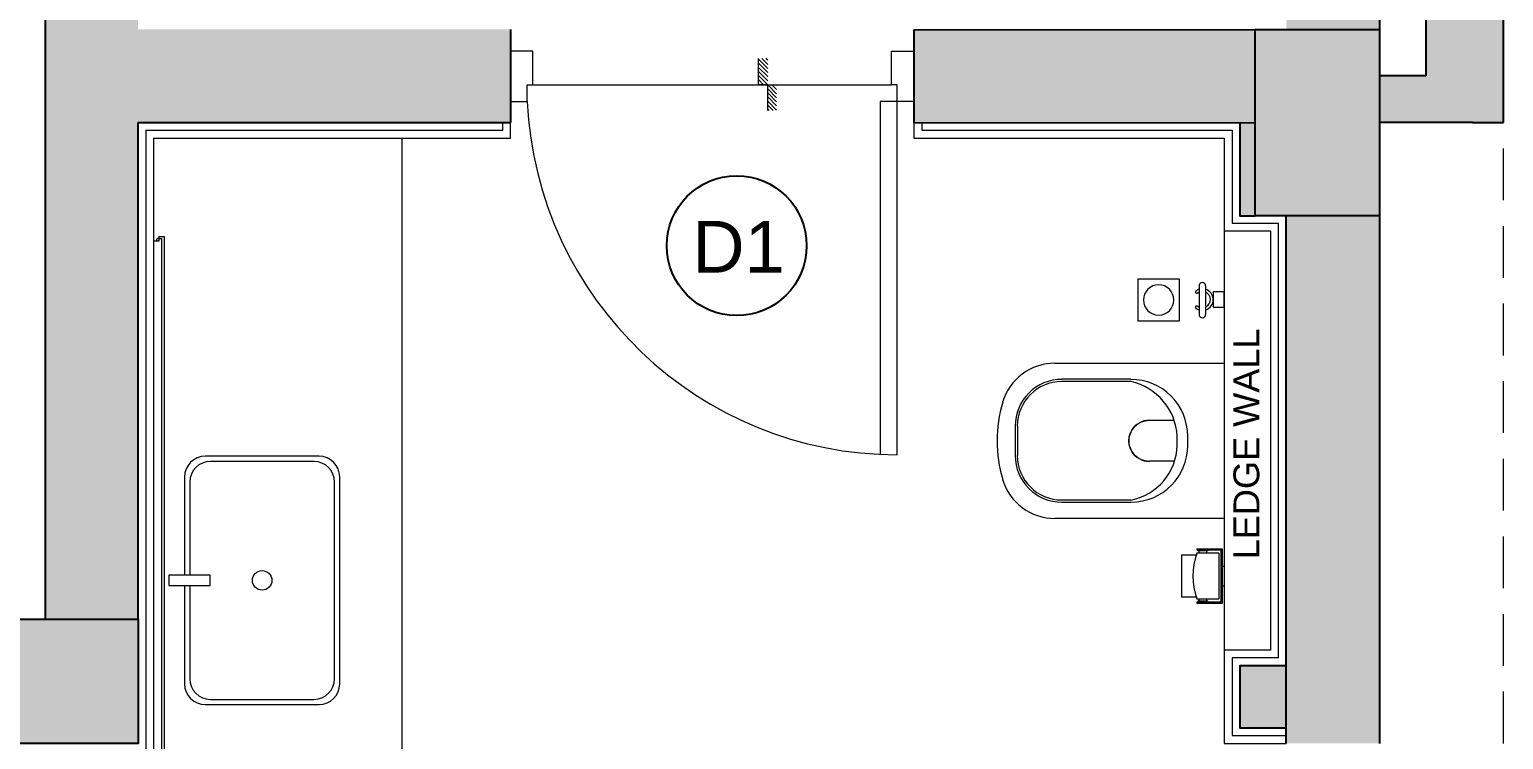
# Model space of a CAD drawing. Header units: inches. Extents: x 211391 to 214260, y -106888 to -102532.
# Drawn here: x 213728.4 to 213870.9, y -106652 to -106583.4 of the extents above; entities that cross this region are included whole.
import ezdxf

# ---------------------------------------------------------------- set-up
doc = ezdxf.new("R2010")
doc.units = ezdxf.units.IN
doc.header["$MEASUREMENT"] = 0
doc.linetypes.add('0226--P-00-GA 18.02.10$0$DASH', pattern=[0.35, 0.25, -0.1])
doc.linetypes.add('HIDDEN', pattern=[0.375, 0.25, -0.125])
doc.layers.get('0').update_dxf_attribs({"color": 4})
for name, color, linetype, lineweight in [('BEAM', 90, '0226--P-00-GA 18.02.10$0$DASH', 25), ('counter', 177, 'Continuous', 13), ('DOOR', 2, 'Continuous', 9), ('DROP', 1, 'Continuous', 5), ('FIXTURES', 8, 'Continuous', 9), ('GLASS', 4, 'Continuous', 18), ('HATCH', 251, 'Continuous', 13), ('HIDDEN', 8, 'Continuous', 13), ('STONE', 1, 'Continuous', 18), ('TEXT', 3, 'Continuous', 9), ('WALL', 5, 'Continuous', 25)]:
    doc.layers.add(name, color=color, linetype=linetype, lineweight=lineweight)
doc.layers.add('COLUMN', color=6, linetype='Continuous')
doc.layers.get('BEAM').off()
doc.styles.add('STYLE1', font='arial.ttf', dxfattribs={"height": 8})
doc.styles.add('style5', font='arial.ttf', dxfattribs={"height": 9})

# ---------------------------------------------------------------- blocks, each defined once
blk = doc.blocks.new('AETJUEU')
at = {"layer": 'FIXTURES'}
for p, q in [((67937.68, -56339.05), (67936.69, -56339.05)), ((67936.69, -56339.05), (67936.69, -56343.07)), ((67937.68, -56343.07), (67937.68, -56339.05)), ((67936.69, -56340.58), (67927.19, -56340.58)), ((67936.69, -56341.08), (67927.69, -56341.08)), ((67947.19, -56340.58), (67937.68, -56340.58)), ((67946.69, -56341.08), (67937.68, -56341.08)), ((67925.19, -56342.58), (67925.19, -56353.58)), ((67936.69, -56343.07), (67937.68, -56343.07)), ((67949.19, -56353.58), (67949.19, -56342.58)), ((67925.69, -56343.08), (67925.69, -56353.08)), ((67948.69, -56353.08), (67948.69, -56343.08)), ((67927.19, -56355.58), (67947.19, -56355.58)), ((67927.69, -56355.08), (67946.69, -56355.08))]:
    blk.add_line(p, q, dxfattribs=at)
blk.add_circle((67937.19, -56348.08), 0.945, dxfattribs=at)
for centre, start, end in [((67927.19, -56342.58), 90, 180), ((67927.69, -56343.08), 90, 180), ((67946.69, -56343.08), 0, 90), ((67947.19, -56342.58), 0, 90), ((67927.19, -56353.58), 180, 270), ((67927.69, -56353.08), 180, 270), ((67946.69, -56353.08), 270, 0), ((67947.19, -56353.58), 270, 0)]:
    blk.add_arc(centre, 2, start, end, dxfattribs=at)
blk = doc.blocks.new('RJeaT')
at = {"layer": 'FIXTURES', "ltscale": 0.2}
for p, q in [((1938.58, 410.34), (1938.58, 415.34)), ((1938.58, 415.34), (1940.88, 415.34)), ((1938.68, 410.44), (1938.68, 415.24)), ((1938.68, 415.24), (1940.88, 415.24)), ((1940.88, 414.94), (1938.88, 414.94)), ((1938.88, 410.74), (1938.88, 414.94)), ((1939.88, 415.24), (1939.88, 415.14)), ((1939.88, 415.14), (1940.78, 415.14)), ((1939.98, 415.14), (1939.98, 414.94)), ((1940.68, 415.14), (1940.68, 414.94)), ((1940.78, 415.14), (1940.78, 415.24)), ((1940.88, 415.24), (1940.88, 415.34)), ((1942.28, 414.74), (1940.98, 414.74)), ((1942.28, 410.94), (1942.28, 414.74)), ((1938.58, 413.74), (1938.38, 413.74)), ((1938.38, 411.94), (1938.38, 413.74)), ((1938.58, 411.94), (1938.38, 411.94)), ((1940.88, 410.34), (1938.58, 410.34)), ((1940.88, 410.44), (1938.68, 410.44)), ((1938.68, 410.44), (1940.88, 410.44)), ((1938.88, 410.74), (1940.88, 410.74)), ((1939.88, 410.44), (1939.88, 410.54)), ((1939.88, 410.54), (1940.78, 410.54)), ((1939.98, 410.74), (1939.98, 410.54)), ((1940.68, 410.74), (1940.68, 410.54)), ((1940.78, 410.54), (1940.78, 410.44)), ((1940.88, 410.34), (1940.88, 410.44)), ((1940.98, 410.94), (1942.28, 410.94)), ((1940.08, 386.28), (1940.08, 388.92)), ((1942.48, 389.48), (1942.48, 385.68)), ((1946.28, 389.48), (1942.48, 389.48)), ((1946.28, 385.68), (1946.28, 389.48)), ((1939.38, 388.25), (1938.38, 388.25)), ((1938.38, 388.25), (1938.38, 386.85)), ((1939.38, 386.85), (1939.38, 388.25)), ((1938.38, 386.85), (1939.38, 386.85)), ((1942.48, 385.68), (1946.28, 385.68))]:
    blk.add_line(p, q, dxfattribs=at)
at = {"layer": 'FIXTURES'}
for p, q in [((1938.38, 407.57), (1953.87, 407.57)), ((1938.38, 393.37), (1938.38, 407.57)), ((1953.24, 406.09), (1946.91, 406.09)), ((1953.24, 405.88), (1946.91, 405.88)), ((1942.93, 402.34), (1945.23, 402.34)), ((1942.93, 402.34), (1945.23, 402.34)), ((1941.71, 400.89), (1941.71, 400.04)), ((1942.68, 400.89), (1942.68, 400.04)), ((1957.3, 400.47), (1957.3, 401.81)), ((1957.51, 400.47), (1957.51, 401.81)), ((1957.3, 399.12), (1957.3, 400.47)), ((1957.51, 399.12), (1957.51, 400.47)), ((1945.23, 398.59), (1942.96, 398.59)), ((1945.23, 398.59), (1942.96, 398.59)), ((1946.91, 395.05), (1953.24, 395.05)), ((1946.91, 394.84), (1953.24, 394.84)), ((1953.87, 393.37), (1938.38, 393.37))]:
    blk.add_line(p, q, dxfattribs=at)
at = {"layer": 'FIXTURES', "ltscale": 0.2, "extrusion": (0, 0, -1)}
blk.add_line((1940.68, 386.28), (1940.68, 388.92), dxfattribs=at)
at = {"layer": 'FIXTURES'}
for centre, start, end in [((1953.87, 402.57), 16.6739, 90), ((1953.87, 398.37), 270, 343.3261)]:
    blk.add_arc(centre, 5, start, end, dxfattribs=at)
at = {"layer": 'FIXTURES', "ltscale": 0.2}
for centre, start, end in [((1940.38, 388.92), 0, 180), ((1940.38, 386.28), 180, 0)]:
    blk.add_arc(centre, 0.3, start, end, dxfattribs=at)
for centre, major_axis, ratio, start_param, end_param in [((1935.08, 412.84), (0, 6.17), 0.999988, 4.36874, 5.056072), ((1940.38, 387.55), (0, 0.991), 0.999988, 0.339854, 2.833873), ((1940.38, 387.55), (0, 0.743), 0.999988, 0.460571, 2.725879), ((1940.38, 387.55), (0, 0.991), 0.999988, -0.626784, -0.307745), ((1940.38, 387.55), (-0.525, 0.525), 1, -1.412135, -1.201093), ((1940.88, 388.25), (0, 0.124), 0.999988, 2.220239, 5.656431), ((1940.38, 387.55), (-0.525, 0.525), 1, 2.771889, 3.025893), ((1940.38, 387.55), (0, 0.991), 0.999988, 3.449295, 3.7684), ((1940.88, 386.85), (0, 0.124), 0.999988, 3.768369, 7.204495)]:
    blk.add_ellipse(centre, major_axis=major_axis, ratio=ratio, start_param=start_param, end_param=end_param, dxfattribs=at)
at = {"layer": 'FIXTURES'}
for centre, major_axis, ratio, start_param, end_param in [((1946.91, 400.89), (-3.67, 3.67), 1, -0.785398, 0.785398), ((1953.24, 401.81), (3.02, 3.02), 1, 5.497787, 7.068583), ((1947.9, 400.76), (-3.69, 3.69), 1, -0.594765, 0.75982), ((1953.24, 401.81), (-2.88, 2.88), 1, 3.926991, 5.497787), ((1944.14, 400.47), (-15.03, 0), 0.9017, 2.877811, 3.405374), ((1945.23, 400.47), (-1.33, 1.33), 1, 2.356194, 5.497787), ((1946.91, 400.04), (3.67, 3.67), 1, 2.356194, 3.926991), ((1948.1, 400.34), (3.84, 3.84), 1, 2.412384, 3.705746), ((1953.24, 399.12), (2.88, 2.88), 1, 3.926991, 5.497787), ((1953.24, 399.12), (-3.02, 3.02), 1, 2.356194, 3.926991)]:
    blk.add_ellipse(centre, major_axis=major_axis, ratio=ratio, start_param=start_param, end_param=end_param, dxfattribs=at)
at = {"layer": 'FIXTURES', "extrusion": (0, 0, -1)}
blk.add_ellipse((1945.23, 400.47), major_axis=(1.33, 1.33), ratio=1, start_param=-0.785398, end_param=2.356194, dxfattribs=at)
at = {"layer": 'FIXTURES', "ltscale": 0.2, "extrusion": (0, 0, -1)}
blk.add_ellipse((1944.38, 387.58), major_axis=(0, 1.39), ratio=0.999988, start_param=4.213360238e-07, end_param=6.28318572851561, dxfattribs=at)
blk = doc.blocks.new('*X6')
at = {"color": 0}
for p, q in [((-16.76, -3.5), (-13.26, 0)), ((-16.76, -0.85), (-15.91, 0)), ((-16.42, -5.81), (-10.61, 0)), ((-13.76, -5.81), (-7.95, 0)), ((-11.11, -5.81), (-5.3, 0)), ((-8.46, -5.81), (-2.65, 0)), ((-5.81, -5.81), (0, 0)), ((0, 0), (6, 6)), ((0, 2.65), (3.35, 6)), ((0, 5.3), (0.7, 6)), ((2.65, 0), (8.65, 6)), ((5.3, 0), (11.3, 6)), ((7.95, 0), (13.95, 6)), ((10.61, 0), (16.61, 6)), ((13.26, 0), (17.04, 3.78)), ((15.91, 0), (17.04, 1.13)), ((-3.16, -5.81), (0, -2.65)), ((-0.51, -5.81), (0, -5.3))]:
    blk.add_line(p, q, dxfattribs=at)
blk = doc.blocks.new('4 UQ46U')
at = {"layer": 'DROP', "lineweight": 5}
blk.add_lwpolyline([(67308.83, -52969.15), (67308.83, -52972.46), (67307.64, -52972.46), (67307.64, -52975.82)], dxfattribs=at)
at = {"layer": 'DROP', "lineweight": 5, "extrusion": (0, 0, -1), "xscale": 0.1972594911858323, "yscale": 0.1972594911858323, "zscale": -0.1972594911858323, "rotation": 270}
blk.add_blockref('*X6', (-67308.83, -52972.46), dxfattribs=at)
blk = doc.blocks.new('DOOR 3 L')
at = {"layer": 'DOOR'}
for points in [[(1.5, -4.54), (1.5, -3.04), (2, -3.04), (2, -0.04), (0, -0.04), (0, -4.54)], [(34.5, -4.54), (34.5, -3.04), (34, -3.04), (34, -0.04), (36, -0.04), (36, -4.54)]]:
    blk.add_lwpolyline(points, close=True, dxfattribs=at)
blk.add_lwpolyline([(34.5, -4.54, -0.400224), (1.5, -36.04), (1.5, -4.54), (3, -4.54), (3, -36.01)], format="xyb", dxfattribs=at)
blk = doc.blocks.new('79')
at = {"layer": 'COLUMN', "ltscale": 20, "true_color": 0xdd22ba}
h = blk.add_hatch(color=212, dxfattribs=at)
h.dxf.hatch_style = 1
h.paths.add_polyline_path([(213858.89, -104743.04), (213858.89, -104725.04), (213846.89, -104725.04), (213846.89, -104743.04)])
h = blk.add_hatch(color=212, dxfattribs=at)
h.dxf.hatch_style = 1
h.paths.add_polyline_path([(213738.89, -104782.04), (213720.89, -104782.04), (213720.89, -104794.04), (213738.89, -104794.04)])
at = {"layer": 'COLUMN', "ltscale": 20}
for points in [[(213858.89, -104725.04), (213858.89, -104743.04), (213846.89, -104743.04), (213846.89, -104725.04)], [(213720.89, -104782.04), (213738.89, -104782.04), (213738.89, -104794.04), (213720.89, -104794.04)]]:
    blk.add_lwpolyline(points, close=True, dxfattribs=at)

msp = doc.modelspace()

# ---------------------------------------------------------------- hatches: boundary and pattern name
at = {"layer": 'HATCH', "ltscale": 15}
h = msp.add_hatch(color=256, dxfattribs=at)
h.dxf.hatch_style = 1
h.paths.add_polyline_path([(213870.89, -106580.4), (213867.89, -106580.4), (213867.89, -106433.4), (213858.89, -106433.4), (213858.89, -106437.9), (213863.39, -106437.9), (213863.39, -106587.9), (213858.89, -106587.9), (213858.89, -106592.4), (213867.89, -106592.4), (213870.89, -106592.4)])
h = msp.add_hatch(color=256, dxfattribs=at)
h.dxf.hatch_style = 1
h.paths.add_polyline_path([(213858.89, -106451.4), (213849.89, -106451.4), (213849.89, -106583.4), (213858.89, -106583.4)])
h = msp.add_hatch(color=256, dxfattribs=at)
h.dxf.hatch_style = 1
h.paths.add_polyline_path([(213738.89, -106592.4), (213774.89, -106592.4), (213774.89, -106583.4), (213738.89, -106583.4), (213738.89, -106488.9), (213729.89, -106488.9), (213729.89, -106640.4), (213738.89, -106640.4)])
h = msp.add_hatch(color=256, dxfattribs=at)
h.dxf.hatch_style = 1
h.paths.add_polyline_path([(213846.89, -106583.4), (213813.89, -106583.44), (213813.89, -106592.44), (213846.89, -106592.4)])
h = msp.add_hatch(color=256, dxfattribs=at)
h.dxf.hatch_style = 1
h.paths.add_polyline_path([(213846.89, -106592.4), (213845.39, -106592.4), (213845.39, -106601.4), (213846.89, -106601.4)])
h = msp.add_hatch(color=256, dxfattribs=at)
h.dxf.hatch_style = 1
h.paths.add_polyline_path([(213858.89, -106601.4), (213849.89, -106601.4), (213849.89, -106652.4), (213858.89, -106652.4)])
h = msp.add_hatch(color=256, dxfattribs=at)
h.dxf.hatch_style = 1
h.paths.add_polyline_path([(213849.89, -106644.9), (213845.39, -106644.9), (213845.39, -106650.9), (213849.89, -106650.9)])

# ---------------------------------------------------------------- linework, layer by layer
at = {"layer": 'counter', "ltscale": 20}
msp.add_line((213764.39, -106593.9), (213764.39, -106679.4), dxfattribs=at)
at = {"layer": 'Defpoints'}
msp.add_circle((213796.76, -106604.3), 6.76, dxfattribs=at)
at = {"layer": 'DROP', "ltscale": 20}
msp.add_line((213777.06, -106588.75), (213811.72, -106588.75), dxfattribs=at)
at = {"layer": 'GLASS', "ltscale": 2}
for p, q in [((213740.9, -106603.88), (213740.39, -106603.88)), ((213740.9, -106603.4), (213740.9, -106603.88))]:
    msp.add_line(p, q, dxfattribs=at)
at = {"layer": 'GLASS', "ltscale": 10}
for points in [[(213740.9, -106603.4), (213741.4, -106603.4), (213741.4, -106669.9), (213740.9, -106669.9)], [(213740.9, -106603.61), (213741.15, -106603.61), (213741.15, -106669.64), (213740.9, -106669.64)]]:
    msp.add_lwpolyline(points, dxfattribs=at)
at = {"layer": 'GLASS', "color": 30, "ltscale": 2}
msp.add_arc((213740.85, -106603.79), 0.191, 73.7618, 208.3358, dxfattribs=at)
at = {"layer": 'HIDDEN', "linetype": 'HIDDEN', "ltscale": 20}
msp.add_line((213870.89, -106682.4), (213870.89, -106592.4), dxfattribs=at)
at = {"layer": 'STONE'}
for p, q in [((213774.14, -106593.15), (213774.14, -106592.4)), ((213774.89, -106593.9), (213774.89, -106592.4)), ((213739.64, -106593.15), (213774.14, -106593.15)), ((213739.64, -106593.15), (213739.64, -106686.65)), ((213740.39, -106593.9), (213774.89, -106593.9)), ((213740.39, -106593.9), (213740.39, -106687.4)), ((213849.14, -106602.15), (213844.64, -106602.15)), ((213849.14, -106644.15), (213849.14, -106602.15)), ((213848.39, -106602.9), (213843.89, -106602.9)), ((213848.39, -106643.4), (213848.39, -106602.9)), ((213848.39, -106643.4), (213843.89, -106643.4)), ((213849.14, -106644.15), (213844.64, -106644.15))]:
    msp.add_line(p, q, dxfattribs=at)
for points in [[(213813.89, -106592.4), (213813.89, -106593.9), (213843.89, -106593.9), (213843.89, -106652.4), (213849.89, -106652.4)], [(213814.64, -106592.4), (213814.64, -106593.15), (213844.64, -106593.15), (213844.64, -106602.15)], [(213844.64, -106644.15), (213844.64, -106651.65), (213849.89, -106651.65)]]:
    msp.add_lwpolyline(points, dxfattribs=at)
at = {"layer": 'WALL'}
for p, q in [((213863.39, -106437.9), (213863.39, -106587.9)), ((213870.89, -106592.4), (213870.89, -106580.4)), ((213863.39, -106587.9), (213858.89, -106587.9)), ((213867.89, -106592.4), (213858.89, -106592.4)), ((213867.89, -106592.4), (213870.89, -106592.4))]:
    msp.add_line(p, q, dxfattribs=at)
at = {"layer": 'WALL', "ltscale": 20}
for p, q in [((213858.89, -106451.4), (213858.89, -106583.4)), ((213729.89, -106488.9), (213729.89, -106640.4)), ((213774.89, -106583.4), (213774.89, -106592.4)), ((213813.89, -106583.44), (213846.89, -106583.4)), ((213813.89, -106583.44), (213813.89, -106592.44)), ((213738.89, -106592.4), (213774.89, -106592.4)), ((213813.89, -106592.44), (213846.89, -106592.4)), ((213849.89, -106652.4), (213849.89, -106601.4)), ((213858.89, -106601.4), (213858.89, -106652.4))]:
    msp.add_line(p, q, dxfattribs=at)
at = {"layer": 'WALL', "ltscale": 25}
msp.add_line((213738.89, -106640.4), (213738.89, -106592.4), dxfattribs=at)
at = {"layer": 'WALL', "ltscale": 20}
for points in [[(213845.39, -106592.4), (213845.39, -106601.4), (213846.89, -106601.4)], [(213849.89, -106644.9), (213845.39, -106644.9), (213845.39, -106650.9), (213849.89, -106650.9)]]:
    msp.add_lwpolyline(points, dxfattribs=at)

# ---------------------------------------------------------------- block references
at = {"layer": 'BEAM'}
msp.add_blockref('79', (0, -1858.36), dxfattribs=at)
at = {"layer": 'DOOR', "ltscale": 5, "xscale": -1.08333333334546, "yscale": 1.08333333334546, "zscale": 1.08333333334546, "rotation": 359.9999999999729}
msp.add_blockref('DOOR 3 L', (213813.89, -106585.46), dxfattribs=at)
at = {"layer": 'FIXTURES', "xscale": 1.056338028168694, "yscale": 1.056338028168694, "zscale": 1.056338028168694, "rotation": 180}
msp.add_blockref('RJeaT', (215891.47, -106200.13), dxfattribs=at)
at = {"layer": 'FIXTURES', "rotation": 90}
msp.add_blockref('AETJUEU', (157402.8, -174573.84), dxfattribs=at)
at = {"layer": 'WALL', "xscale": -0.7535655759087191, "yscale": 0.7535655759087191, "zscale": 0.7535655759087191, "rotation": 180}
msp.add_blockref('4 UQ46U', (163078.14, -146506.97), dxfattribs=at)

# ---------------------------------------------------------------- texts
at = {"layer": 'Defpoints', "insert": (213801.06, -106601.9), "char_height": 5, "attachment_point": 3, "style": 'STYLE1'}
msp.add_mtext_dynamic_manual_height_columns('\\A1;\\pxqc;D1', width=8.2379, gutter_width=70, heights=[0], dxfattribs=at)
at = {"layer": 'TEXT', "insert": (213844.78, -106623.46), "char_height": 2.5, "width": 31.6096, "attachment_point": 2, "rotation": 90, "style": 'style5'}
msp.add_mtext('\\A1;LEDGE WALL', dxfattribs=at)

doc.saveas('drawing.dxf')
